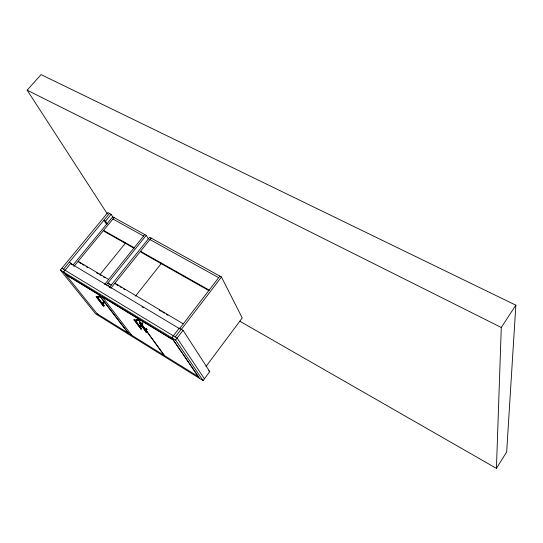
<?xml version="1.0" encoding="UTF-8"?>
<svg xmlns="http://www.w3.org/2000/svg" width="543" height="543" viewBox="0 0 543 543"><rect width="100%" height="100%" fill="white"/><g stroke="black" fill="none" stroke-linecap="round" stroke-linejoin="round"><path stroke-width="0.81" d="M239.694 321.144L496.431 468.378L501.284 327.483L515.85 305.18L41.071 74.622L27.15 90.172L107.371 213.962M515.85 305.18L506.673 451.952L496.431 468.378M140.494 323.146L147.058 332.14L146.318 331.766L146.189 332.214M141.01 329.065L141.519 328.746L140.372 327.178L141.323 325.963M139.619 323.221L146.162 331.861M141.404 328.61L140.786 328.372L140.657 328.814M134.521 319.467L134.087 320.017M141.058 329.065L134.297 320.207C134.929 319.488 135.506 320.003 134.297 320.207L134.04 319.739M104.066 305.777L97.048 297.007C96.43 295.623 97.686 297.516 96.342 297.028L96.159 296.749M99.131 296.953L98.738 296.451L97.781 297.639L96.83 296.417L96.118 296.437L103.109 305.811L104.005 305.967M103.971 305.655L103.374 305.431L103.238 305.858M112.958 217.186L111.132 214.349L107.847 212.537L60.354 270.061L95.616 313.793L203.068 380.589L209.768 371.588L183.052 330.327L179.299 328.081L171.866 337.78L199.6 378.43M206.001 366.471L242.239 317.967L221.456 277.005L149.658 237.257L109.218 287.627M203.068 380.589L175.613 340.061L183.052 330.327M179.366 328.983L219.874 276.122M175.226 336.972L181.179 329.201M181.158 329.642L221.456 277.005M145.592 329.777C145.775 327.368 148.117 330.49 146.298 328.868M146.522 328.875L145.572 330.096L141.635 324.687M146.033 330.721L147.099 329.357M139.694 326.838L140.718 325.386L141.58 326.051M140.97 325.481L140.019 326.696L136.035 321.266C139.408 320.77 134.969 318.429 136.999 320.037M141.75 324.829C144.411 323.866 141.139 322.08 142.375 323.295M140.481 327.32L141.547 325.963M141.302 323.879L142.022 322.956M142.246 322.956L141.282 324.191L140.087 322.895M135.702 320.458L136.422 319.542M136.639 319.542L135.675 320.77L134.474 319.467M136.144 321.408L137.223 320.031M135.478 296.139L161.556 263.165M110.826 288.285L151.11 238.058M102.193 303.863C102.132 300.442 105.457 304.365 103.245 302.546M103.435 302.526L102.484 303.707L98.174 298.148M103.815 303.021L102.871 304.202L104.032 305.838M102.946 304.324L104.005 303.008M104.541 284.518L144.784 234.556M106.15 285.163L146.23 235.357L112.706 216.806L73.02 265.059M97.842 297.354L98.738 296.451M108.03 285.957L109.591 284.023M98.249 298.263L99.315 296.933M100.116 274.412L125.623 242.918M73.862 266.538L114.098 217.573M63.443 269.274L109.489 213.44M69.273 262.208L70.902 263.185L63.612 272.036L98.67 315.693M107.358 223.987L105.505 221.177L111.132 214.349M134.06 319.596L140.63 328.467M141.431 328.963L134.902 320.071M146.997 332.336L146.549 332.459M139.673 323.024L140.135 322.895M140.522 323.499L139.727 323.356M96.912 296.885L96.342 297.028L103.57 306.089M139.66 323.166L146.366 332.37L146.067 332.167L146.488 331.624L147.058 332.14M140.739 328.956L140.501 328.352L141.234 328.454M140.413 323.004L140.657 323.621L139.904 323.513M27.15 90.172L501.284 327.483M112.917 219.012L143.596 236.029M149.922 239.544L218.673 277.69M105.505 221.177L103.862 220.261L106.652 224.483M134.182 247.717L103.557 230.395L104.236 231.413L134.094 248.3M209.157 290.105L140.501 251.287L141.132 252.285L208.946 290.654M78.151 261.319L108.627 279.441M183.296 323.852L114.919 283.181L115.605 284.132M78.884 262.283L81.056 263.579M82.509 264.441L83.961 265.303M86.133 266.599L87.579 267.461M96.281 272.634L98.453 273.93M99.898 274.792L101.351 275.654M103.523 276.944L104.975 277.806M116.331 284.566L118.51 285.862M119.962 286.724L121.415 287.593M123.594 288.89L125.046 289.752M159.187 310.067L161.366 311.363M162.819 312.225L164.271 313.094M166.45 314.39L167.902 315.252M107.887 283.005L111.295 285.041M70.665 263.477L179.054 328.406M141.994 306.849L143.447 307.718M61.821 268.29L177.106 338.106L204.412 378.783M60.354 270.061L175.613 340.061M65.425 274.29L173.305 339.898M65.71 274.561L98.643 294.591L128.291 333.124M102.328 296.831L136.87 317.838L164.183 355.414M208.607 370.883L209.768 371.588M97.136 313.779L198.392 376.659M98.914 296.804L98.554 296.471M70.902 263.185L71.927 264.502M98.643 294.489L128.426 333.212M102.043 296.559L131.759 335.275M145.924 330.578L146.766 331.848M164.461 355.59L137.162 318.022L173.271 339.979L198.243 376.564M146.23 235.357L148.395 238.954"/></g></svg>
